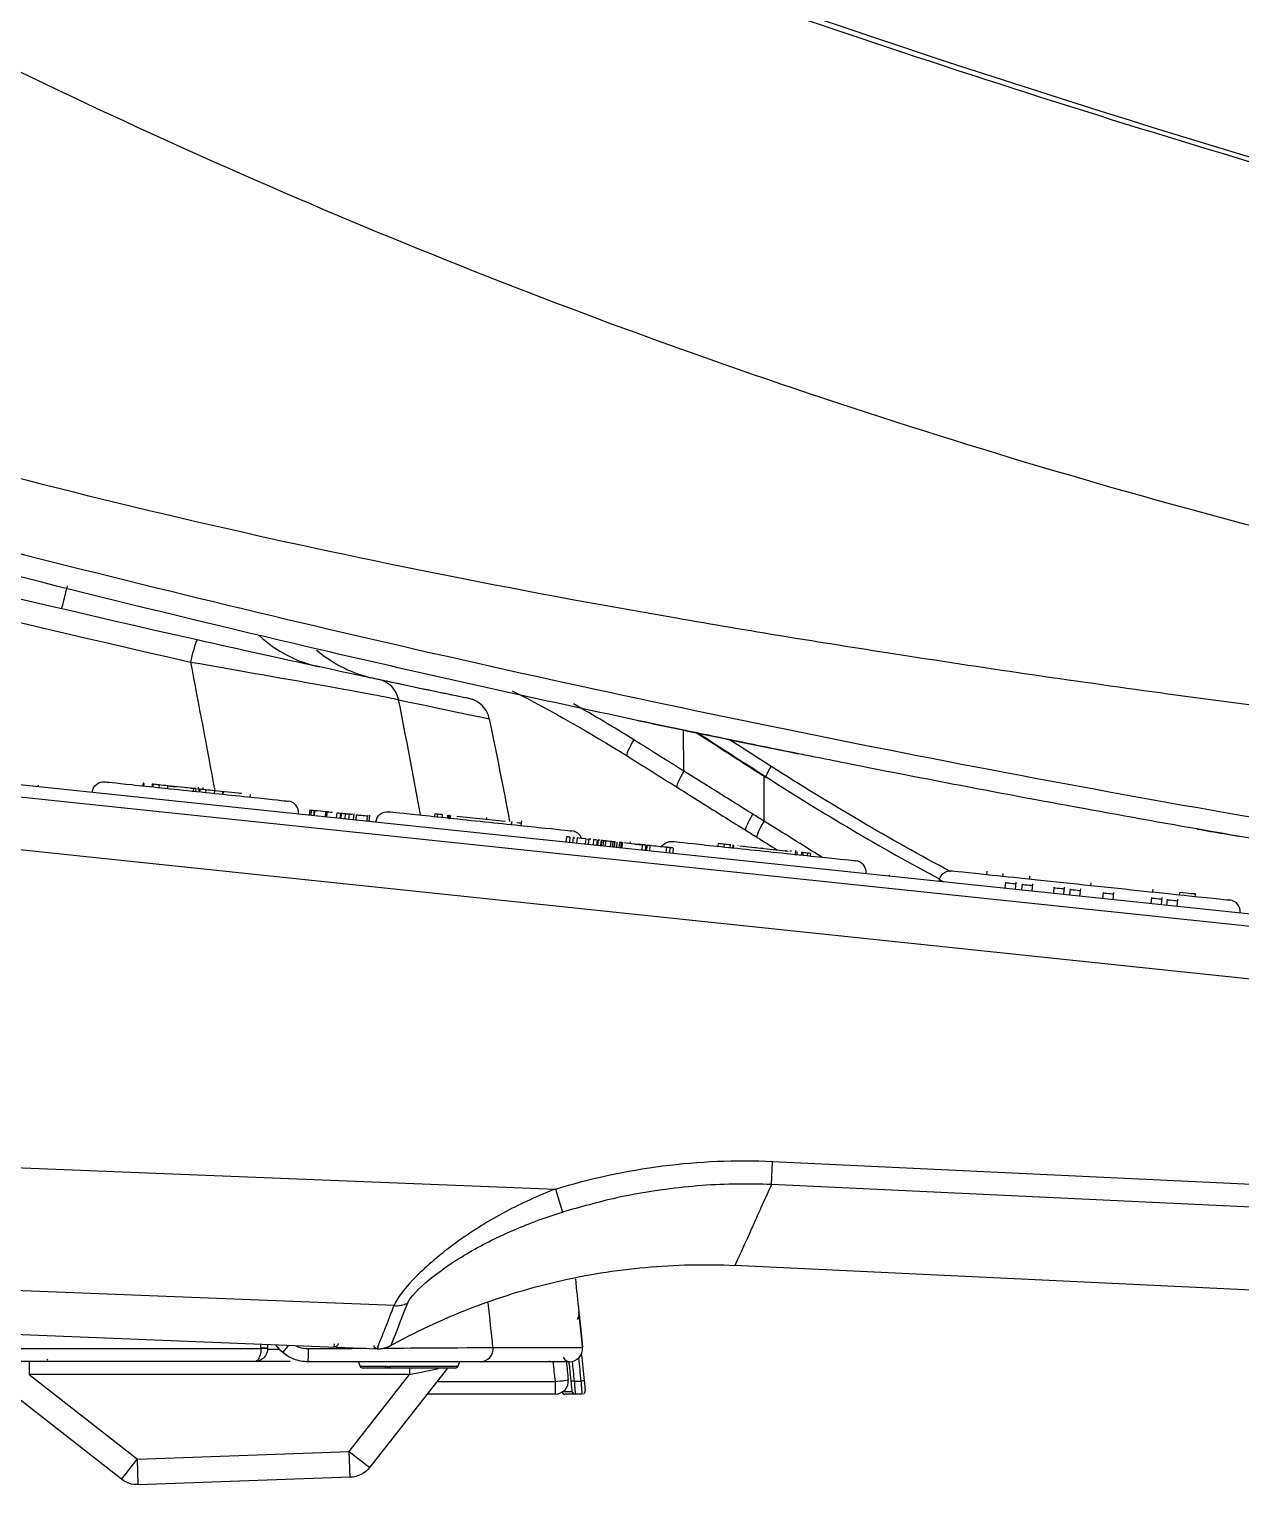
# Model space of a CAD drawing. Header units: millimetres. Extents: x 28 to 2974, y 8 to 3716.
# Drawn here: x 420.8 to 514.3, y 548.7 to 661 of the extents above; entities that cross this region are included whole.
import ezdxf

# ---------------------------------------------------------------- set-up
doc = ezdxf.new("R2010")
doc.units = ezdxf.units.MM
doc.layers.add('1LINE', color=7, linetype='CONTINUOUS')

msp = doc.modelspace()

# ---------------------------------------------------------------- linework, layer by layer
at = {"layer": '1LINE', "linetype": 'Continuous'}
for p, q in [((386.16, 606.33), (608.03, 583)), ((471.3, 603.8), (471.29, 606.97)), ((607.93, 582.03), (386.08, 605.35)), ((477.5, 599.93), (477.49, 603.4)), ((421.52, 602.7), (421.51, 602.61)), ((429.67, 602.85), (429.65, 602.66)), ((430.31, 602.79), (430.28, 602.59)), ((430.38, 602.78), (430.36, 602.58)), ((430.84, 602.73), (430.82, 602.53)), ((432.4, 602.61), (432.39, 602.57)), ((433.49, 602.45), (433.47, 602.25)), ((433.49, 602.45), (433.47, 602.25)), ((433.58, 602.44), (433.59, 602.5)), ((433.67, 602.43), (433.68, 602.5)), ((433.68, 602.23), (433.7, 602.43)), ((433.7, 602.43), (433.7, 602.43)), ((433.86, 602.41), (433.88, 602.57)), ((433.92, 602.41), (433.9, 602.21)), ((434, 602.4), (433.97, 602.2)), ((434.22, 602.52), (434.21, 602.38)), ((434.45, 602.35), (434.43, 602.15)), ((435.78, 602.21), (435.76, 602.01)), ((437.2, 602.06), (437.21, 602.13)), ((437.87, 601.79), (437.89, 601.99)), ((607.48, 578.04), (384.17, 601.51)), ((442.46, 600.81), (442.42, 600.41)), ((442.46, 600.81), (442.58, 600.79)), ((442.58, 600.79), (442.54, 600.4)), ((442.81, 600.77), (442.76, 600.38)), ((442.83, 600.77), (442.79, 600.37)), ((443.68, 600.68), (443.64, 600.28)), ((443.76, 600.67), (443.71, 600.28)), ((443.8, 600.67), (443.76, 600.27)), ((444.53, 600.19), (444.57, 600.58)), ((444.82, 600.56), (444.78, 600.16)), ((444.89, 600.55), (444.85, 600.16)), ((445.2, 600.52), (445.16, 600.12)), ((445.49, 600.49), (445.45, 600.09)), ((445.74, 600.51), (445.73, 600.46)), ((445.87, 600.5), (445.82, 600.05)), ((446.05, 600.43), (446.01, 600.03)), ((446.9, 600.34), (446.86, 599.95)), ((446.95, 600.33), (446.96, 600.41)), ((447.04, 599.93), (447.09, 600.39)), ((452.1, 600.5), (452.08, 600.3)), ((452.3, 600.48), (452.28, 600.28)), ((452.68, 600.44), (452.66, 600.24)), ((453.09, 600.39), (453.07, 600.19)), ((453.14, 600.39), (453.12, 600.19)), ((453.21, 600.42), (453.18, 600.09)), ((453.32, 600.37), (453.3, 600.17)), ((453.96, 600.33), (453.95, 600.3)), ((456.1, 600.22), (456.09, 600.08)), ((458.02, 599.87), (458, 599.68)), ((458.03, 599.64), (458.06, 599.92)), ((458.77, 599.6), (458.81, 599.97)), ((462.25, 598.73), (462.21, 598.33)), ((462.52, 598.7), (462.48, 598.3)), ((462.76, 598.67), (462.72, 598.28)), ((463.07, 598.64), (463.03, 598.24)), ((463.74, 598.57), (463.7, 598.17)), ((463.96, 598.15), (464, 598.54)), ((464.12, 598.53), (464.12, 598.61)), ((464.35, 598.51), (464.31, 598.11)), ((464.62, 598.48), (464.57, 598.08)), ((464.69, 598.47), (464.64, 598.08)), ((464.93, 598.5), (464.88, 598.05)), ((464.97, 598.44), (464.93, 598.05)), ((465.12, 598.42), (465.07, 598.03)), ((465.27, 598.41), (465.23, 598.01)), ((465.67, 598.37), (465.63, 597.97)), ((465.83, 598.35), (465.78, 597.96)), ((465.96, 598.34), (465.92, 597.94)), ((465.96, 597.94), (466.01, 598.39)), ((466.13, 597.92), (466.17, 598.31)), ((466.17, 598.31), (466.17, 598.31)), ((466.34, 598.3), (466.3, 597.9)), ((466.47, 598.28), (466.43, 597.89)), ((466.54, 597.88), (466.58, 598.27)), ((467.18, 598.21), (467.19, 598.34)), ((468.09, 597.71), (468.13, 598.11)), ((468.24, 598.1), (468.25, 598.17)), ((468.37, 598.08), (468.33, 597.69)), ((468.46, 598.07), (468.42, 597.68)), ((468.69, 598.05), (468.65, 597.65)), ((469.96, 597.92), (469.92, 597.52)), ((470.23, 597.89), (470.19, 597.49)), ((470.49, 597.86), (470.45, 597.47)), ((473.95, 598.2), (473.93, 598)), ((474.42, 598.15), (474.4, 597.95)), ((474.88, 598.1), (474.86, 597.9)), ((475.09, 598.11), (475.06, 597.83)), ((475.13, 598.08), (475.11, 597.88)), ((475.46, 598.07), (475.46, 598.04)), ((475.93, 598.02), (475.93, 597.99)), ((476.87, 597.89), (476.87, 597.94)), ((477.34, 597.84), (477.34, 597.9)), ((479.19, 597.65), (479.2, 597.69)), ((479.61, 597.61), (479.61, 597.61)), ((479.91, 597.33), (479.95, 597.66)), ((480.03, 597.56), (480.01, 597.36)), ((480.37, 597.53), (480.35, 597.33)), ((480.49, 597.51), (480.47, 597.31)), ((480.85, 597.27), (480.87, 597.47)), ((481.08, 597.45), (481.06, 597.25)), ((487.15, 595.8), (487.14, 595.71)), ((494.66, 596.07), (494.64, 595.82)), ((495.91, 595.89), (495.89, 595.69)), ((496.11, 595.23), (496.06, 594.77)), ((496.88, 594.69), (496.93, 595.23)), ((497.39, 595.09), (497.34, 594.64)), ((497.97, 595.68), (497.95, 595.48)), ((498.16, 594.55), (498.21, 595.09)), ((502.68, 595.18), (502.66, 594.98)), ((499.84, 594.84), (499.8, 594.38)), ((500.61, 594.3), (500.67, 594.84)), ((501.09, 594.71), (501.04, 594.25)), ((501.85, 594.16), (501.91, 594.71)), ((503.65, 594.44), (503.6, 593.98)), ((504.41, 593.9), (504.47, 594.44)), ((507.37, 594.05), (507.32, 593.59)), ((507.47, 594.68), (507.45, 594.48)), ((508.13, 593.5), (508.19, 594.05)), ((509.54, 594.46), (509.51, 594.26)), ((510.74, 594.08), (510.76, 594.33)), ((508.57, 593.92), (508.53, 593.46)), ((509.34, 593.38), (509.4, 593.92)), ((381.36, 574.77), (461.4, 571.56)), ((478.06, 571.91), (478.15, 573.69)), ((478.15, 573.69), (606.38, 567.64)), ((461.4, 571.56), (461.94, 569.78)), ((606.3, 565.86), (478.06, 571.91)), ((448.96, 562.57), (380.98, 565.3)), ((475.22, 565.68), (599.08, 559.83)), ((372.6, 562.26), (447.72, 559.24)), ((444.35, 559.38), (444.37, 559.62)), ((447.66, 559.24), (447.66, 559.24)), ((427.94, 549.18), (416.6, 558.04)), ((422.18, 558.43), (422.27, 558.36)), ((420.82, 557.26), (429.17, 550.74)), ((450.16, 557.26), (420.82, 557.26)), ((445.51, 551.31), (450.16, 557.26)), ((453.07, 557.75), (447.09, 550.1)), ((462.85, 556.75), (463.4, 556.75)), ((463.47, 555.74), (462.93, 555.74)), ((429.17, 550.74), (445.51, 551.31)), ((445.58, 549.33), (445.51, 551.31)), ((429.24, 548.76), (429.17, 550.74)), ((445.58, 549.33), (429.24, 548.76)), ((443.65, 549.26), (443.64, 549.26))]:
    msp.add_line(p, q, dxfattribs=at)
at = {"layer": '1LINE', "linetype": 'Continuous', "extrusion": (0, 0, -1)}
for centre, radius, start, end in [((-699.93, 1796.33), 1212, 281.67107, 282.02617), ((-426.58, 602.07), 0.9, 6.0171, 96.0004), ((-448.46, 599.77), 0.9, 6.0172, 96.0004), ((-470.34, 597.47), 0.9, 32.5918, 96.0004), ((-491.88, 595.21), 0.9, 6.0183, 96.0004), ((-429.17, 550.76), 2, 268.005, 308)]:
    msp.add_arc(centre, radius, start, end, dxfattribs=at)
at = {"layer": '1LINE', "linetype": 'Continuous'}
msp.add_arc((448.65, 558), 0.25, 201.8015, 270.0004, dxfattribs=at)
at = {"layer": '1LINE', "linetype": 'Continuous', "extrusion": (6.12303e-17, 0, -1)}
msp.add_arc((-445.51, 551.33), 2, 218, 268.005, dxfattribs=at)
at = {"layer": '1LINE', "linetype": 'Continuous'}
for centre, major_axis, ratio, start_param, end_param in [((433.34, 611.96), (-0.44, -1.95), 0.064556, 3.141593, 4.601267), ((447.36, 608.9), (-0.42, -1.96), 0.996949, 1.984307, 3.141593), ((467.72, 606.24), (-0.8, -1.27), 0.145348, 4.823666, 6.295632), ((478.08, 604.02), (-0.433, -0.673), 0.132565, 4.594453, 6.296702), ((471.58, 603.82), (-0.8, -1.27), 0.146015, 4.824086, 6.29573), ((440.7, 600.59), (0, 0.9), 1, 4.608258, 6.178449), ((477.75, 599.96), (-0.8, -1.27), 0.134419, 4.816869, 6.295865), ((462.58, 598.29), (0, 0.9), 1, 5.071792, 6.178452), ((484.46, 595.99), (0, 0.9), 1, 4.608261, 6.178452), ((513.31, 592.96), (0, 0.9), 1, 4.608252, 6.178452), ((449.04, 564.46), (1.85, -0.75), 0.941936, 5.037704, 5.583283), ((438.71, 559.28), (-0.499, -0.026), 0.002616, 3.141593, 4.747889), ((438.71, 559.25), (-0.5, 0), 0.000781, 3.141593, 4.747977), ((441.03, 559.71), (-0.647, -0.763), 0.026759, 4.993831, 6.283185), ((442.32, 559.24), (0, -1), 0.053326, 0, 1.580944), ((455.6, 559.24), (0, -1), 0.997223, 0, 1.677548), ((462.5, 559.24), (0, -1), 0.999997, 0, 1.677201), ((420.82, 557.25), (0, -1), 0.000306, 3.14262, 4.703673), ((461.05, 558.74), (0, 0.5), 0.999996, 2.758015, 3.141593), ((462.5, 559.24), (0, -1), 0.639245, 5.398127, 6.283185), ((446.57, 558), (0, 0.25), 1, 2.020669, 3.142169), ((446.57, 558), (0, 0.25), 1, 2.020544, 3.142117), ((448.33, 558), (0, 0.25), 0.311229, 1.951305, 3.141595), ((448.65, 558), (-0.232, -0.093), 0.317311, 0, 1.341254), ((448.65, 558), (0, 0.25), 0.103939, 1.951304, 3.141593), ((450.16, 557.25), (0, -1), 0.000306, 4.182528, 4.703673), ((453.67, 558), (0, 0.25), 1, 3.141237, 4.24522), ((453.67, 558), (0, 0.25), 1, 3.141112, 4.253176), ((461.4, 556.75), (0.994, 0.106), 0.034889, 4.710436, 6.294974), ((461.4, 556.75), (0, -1), 0.99993, 0, 1.677044), ((461.4, 556.75), (0, -1), 0.001745, 0.001756, 1.53589), ((462.13, 555.97), (0, -0.23), 0.999614, 5.017431, 6.283192), ((462.85, 556.75), (0.229, 0.024), 0.013885, 1.569311, 3.130338), ((462.93, 555.97), (0, -0.23), 0.999934, 4.818791, 6.283192), ((463.4, 556.75), (0.229, 0.024), 0.013885, 6.272035, 7.852497), ((445.51, 551.33), (1.58, -1.23), 0.00668, 4.717996, 6.283188), ((429.17, 550.76), (-1.23, -1.58), 0.005607, 0, 1.564117)]:
    msp.add_ellipse(centre, major_axis=major_axis, ratio=ratio, start_param=start_param, end_param=end_param, dxfattribs=at)
at = {"layer": '1LINE', "linetype": 'Continuous', "extrusion": (6.12303e-17, 4.62223e-33, -1)}
msp.add_ellipse((450.14, 557.25), major_axis=(3.02, 0.62), ratio=0.001407, start_param=4.719645, end_param=5.552745, dxfattribs=at)
at = {"layer": '1LINE', "linetype": 'Continuous'}
for points, knots in [([(813.65, 602.49), (807.64, 602.74), (793.87, 603.37), (772.32, 604.42), (749, 605.91), (725.77, 608.64), (702.6, 612.04), (675.07, 616.63), (643.12, 622.07), (606.68, 627.99), (570.85, 635.7), (535.6, 644.62), (500.99, 654.84), (466.76, 666.36), (432.97, 679.18), (399.68, 693.27), (367.83, 708.13), (347.29, 718.64), (337.56, 723.83)], [0, 0, 0, 0, 0.036385, 0.083486, 0.130631, 0.177839, 0.225103, 0.272413, 0.346831, 0.421327, 0.495924, 0.568671, 0.641492, 0.714374, 0.787302, 0.860262, 0.933234, 1, 1, 1, 1]), ([(338.16, 705.08), (340.09, 703.81), (344.44, 700.95), (353.76, 694.94), (371.16, 684.03), (396.75, 669.26), (428.82, 653.19), (462.35, 639.09), (497.49, 627.24), (533.78, 617.69), (564.91, 612.06), (589.79, 609.14), (608.38, 607.53), (626.92, 606.45), (645.31, 605.93), (663.4, 605.18), (687.21, 604.12), (715.59, 602.87), (741.86, 602.28), (758.53, 602.28), (767.64, 602.43), (776.48, 602.57), (786.65, 602.65), (796.86, 602.66), (803.61, 602.62), (807.99, 602.57), (811.05, 602.52), (812.77, 602.49), (813.61, 602.47), (813.69, 602.47)], [0, 0, 0, 0, 0.013025, 0.029337, 0.06247, 0.128322, 0.192927, 0.257386, 0.322453, 0.388052, 0.45328, 0.485694, 0.518103, 0.550662, 0.58345, 0.616382, 0.648722, 0.715281, 0.77949, 0.812124, 0.828431, 0.844811, 0.877609, 0.91008, 0.942717, 0.959253, 0.975707, 0.99761, 1, 1, 1, 1]), ([(815.98, 602.42), (806.07, 602.86), (796.17, 603.33), (776.36, 604.34), (766.46, 604.79), (736.85, 607.14), (717.24, 609.91), (678.12, 616.23), (658.62, 619.78), (619.45, 626.05), (600, 629.68), (542.17, 642.56), (504.27, 653.57), (457.11, 670.51), (447.25, 674.24), (437.44, 678.13)], [0, 0, 0, 0, 0.076555, 0.076555, 0.15311, 0.15311, 0.306221, 0.306221, 0.459331, 0.459331, 0.612441, 0.612441, 0.918662, 0.918662, 1, 1, 1, 1]), ([(817.88, 600.63), (817.81, 600.56), (817.68, 600.42), (816.55, 600.22), (814.6, 600.02), (811.2, 599.79), (805.54, 599.5), (796.84, 599.13), (786.8, 598.71), (776.88, 598.28), (767.09, 597.78), (750.05, 597.17), (729.06, 597.03), (707.47, 597.29), (690.18, 597.63), (673.04, 598.02), (658.48, 598.33), (647.26, 598.52), (638.46, 598.62), (629.32, 598.74), (610.98, 599.27), (592.18, 600.44), (573.61, 602.34), (561.18, 603.59), (545.56, 605.21), (526.79, 607.36), (507.4, 609.85), (488.71, 612.59), (463.81, 616.65), (433.33, 622.68), (402.57, 630.92), (378.14, 638.9), (359.76, 645.54), (344.55, 651.4), (333.09, 656.03), (327.76, 658.27), (325.38, 659.27)], [0, 0, 0, 0, 0.018946, 0.036614, 0.053001, 0.078065, 0.106249, 0.136388, 0.176904, 0.194704, 0.212376, 0.247738, 0.30991, 0.340983, 0.371843, 0.405858, 0.433404, 0.448643, 0.464291, 0.478876, 0.49559, 0.55773, 0.57326, 0.588809, 0.62002, 0.651428, 0.682817, 0.717371, 0.745505, 0.808517, 0.872207, 0.904588, 0.937476, 0.970643, 0.986922, 1, 1, 1, 1]), ([(335.53, 645.32), (358.71, 637.67), (382.17, 630.64), (429.71, 617.92), (453.74, 612.24), (490.05, 604.8), (502.19, 602.49), (526.51, 598.27), (538.7, 596.36), (563.14, 592.92), (575.38, 591.36), (599.91, 588.61), (612.14, 587.43), (648.45, 584.45), (672.17, 583.24), (705.58, 582.41), (716.39, 582.3), (737.27, 582.32), (747.19, 582.47), (761.16, 582.84), (765.67, 582.99), (774.38, 583.31), (778.6, 583.49), (790.57, 584.06), (797.44, 584.47), (808.39, 585.18), (812.55, 585.48), (818.05, 585.9), (819.45, 586.01), (819.44, 586.01)], [0, 0, 0, 0, 0.125, 0.125, 0.25, 0.25, 0.3125, 0.3125, 0.375, 0.375, 0.4375, 0.4375, 0.5, 0.5, 0.625, 0.625, 0.6875, 0.6875, 0.75, 0.75, 0.78125, 0.78125, 0.8125, 0.8125, 0.875, 0.875, 0.9375, 0.9375, 1, 1, 1, 1]), ([(480.43, 605.08), (478.89, 605.39), (477.34, 605.7), (474.26, 606.34), (472.71, 606.66), (468.09, 607.62), (465.01, 608.28), (455.78, 610.29), (449.64, 611.67), (431.29, 615.94), (419.12, 618.97), (382.8, 628.59), (358.86, 635.71), (335.19, 643.51)], [0, 0, 0, 0, 0.03125, 0.03125, 0.0625, 0.0625, 0.125, 0.125, 0.25, 0.25, 0.5, 0.5, 1, 1, 1, 1]), ([(423.76, 618.09), (423.65, 617.66), (423.54, 617.17), (423.36, 616.49), (423.31, 616.32), (423.3, 616.32)], [0, 0, 0, 0, 0.5, 0.5, 1, 1, 1, 1]), ([(438.52, 614.29), (438.53, 614.28), (438.55, 614.26), (439.86, 613.05), (441.49, 612.2), (443.21, 611.83)], [0, 0, 0, 0, 0.012041, 0.012041, 1, 1, 1, 1]), ([(447.77, 610.85), (447.51, 610.91), (445.76, 611.28), (440.46, 612.43), (437.11, 613.16), (433.78, 613.91)], [0, 0, 0, 0, 0.5, 0.5, 1, 1, 1, 1]), ([(433.27, 612.21), (437.12, 611.53), (440.98, 610.86), (447.02, 609.78), (449, 609.41), (449.31, 609.3)], [0, 0, 0, 0, 0.5, 0.5, 1, 1, 1, 1]), ([(456.3, 607.83), (456.26, 608.05), (456.18, 608.27), (455.94, 608.65), (455.79, 608.83), (455.45, 609.11), (455.25, 609.23), (454.95, 609.34), (454.85, 609.37), (454.75, 609.39)], [0, 0, 0, 0, 0.290266, 0.290266, 0.580532, 0.580532, 0.870799, 0.870799, 1, 1, 1, 1]), ([(467.75, 607.7), (469.12, 607.41), (470.5, 607.12), (474.61, 606.26), (477.36, 605.7), (480.11, 605.14)], [0, 0, 0, 0, 0.333666, 0.333666, 1, 1, 1, 1]), ([(472.29, 606.75), (472.45, 606.65), (472.61, 606.54), (473.31, 606.09), (473.86, 605.74), (475.21, 604.87), (476.02, 604.35), (477.05, 603.68), (477.27, 603.54), (477.49, 603.4)], [0, 0, 0, 0, 0.093547, 0.093547, 0.40591, 0.40591, 0.874457, 0.874457, 1, 1, 1, 1]), ([(516.25, 598.4), (516.25, 598.4), (516.25, 598.4), (516.25, 598.4), (516.25, 598.4), (516.24, 598.4), (516.24, 598.4), (516.18, 598.41), (516.13, 598.42), (515.87, 598.47), (515.65, 598.5), (515.02, 598.61), (514.6, 598.68), (507.41, 599.93), (500.65, 601.15), (490.53, 603.08), (487.16, 603.73), (482.95, 604.57), (482.11, 604.74), (481.06, 604.95), (480.85, 604.99), (480.59, 605.05), (480.53, 605.06), (480.47, 605.07), (480.46, 605.07), (480.44, 605.07), (480.44, 605.08), (480.43, 605.08), (480.43, 605.08), (480.43, 605.08)], [0, 0, 0, 0, 0.000002, 0.000002, 0.000086, 0.000086, 0.000362, 0.000362, 0.004779, 0.004779, 0.022448, 0.022448, 0.057785, 0.057785, 0.623218, 0.623218, 0.905902, 0.905902, 0.97657, 0.97657, 0.994237, 0.994237, 0.998654, 0.998654, 0.999758, 0.999758, 0.999998, 0.999998, 1, 1, 1, 1]), ([(426.67, 602.97), (426.67, 602.97), (426.67, 602.97), (426.67, 602.97), (427.44, 602.89), (430.04, 602.61), (431.87, 602.42), (435.59, 602.03), (437.42, 601.84), (440.03, 601.56), (440.79, 601.48), (440.79, 601.48)], [0, 0, 0, 0, 0.000086, 0.000086, 0.250064, 0.250064, 0.500043, 0.500043, 0.750021, 0.750021, 1, 1, 1, 1]), ([(476.63, 600.47), (476.1, 600.8), (475.58, 601.13), (474.53, 601.78), (474.01, 602.11), (472.75, 602.89), (472.03, 603.34), (471.3, 603.8), (471.3, 603.8), (471.3, 603.8)], [0, 0, 0, 0, 0.295379, 0.295379, 0.590756, 0.590756, 0.999991, 0.999991, 1, 1, 1, 1]), ([(477.74, 603.29), (477.74, 603.29), (477.73, 603.29), (477.7, 603.3), (477.68, 603.3), (477.65, 603.3)], [0, 0, 0, 0, 0.09646, 0.09646, 1, 1, 1, 1]), ([(429.67, 602.85), (429.64, 602.86), (429.61, 602.86), (429.61, 602.86), (429.61, 602.86), (429.61, 602.86), (429.61, 602.86), (429.64, 602.86), (429.67, 602.85)], [0, 0, 0, 0, 0.33977, 0.33977, 0.33977, 0.67954, 0.67954, 1, 1, 1, 1]), ([(433.32, 602.47), (433.32, 602.47), (433.32, 602.47), (433.32, 602.47), (431.5, 602.66), (431.5, 602.66), (431.5, 602.66), (431.5, 602.66), (431.5, 602.66), (432.17, 602.59), (432.17, 602.59), (432.17, 602.59), (432.17, 602.59), (432.17, 602.59), (432.17, 602.59), (432.17, 602.59)], [0, 0, 0, 0, 0.124877, 0.124877, 0.338281, 0.338281, 0.338281, 0.551686, 0.551686, 0.76509, 0.76509, 0.76509, 0.978495, 0.978495, 1, 1, 1, 1]), ([(433.58, 602.44), (433.58, 602.44), (433.58, 602.44), (433.58, 602.44), (433.48, 602.45), (433.38, 602.46), (433.28, 602.48)], [0, 0, 0, 0, 0.026015, 0.026015, 0.026015, 1, 1, 1, 1]), ([(433.49, 602.45), (433.49, 602.45), (433.49, 602.45), (433.49, 602.45), (433.49, 602.45), (433.49, 602.45)], [0, 0, 0, 0, 0.96, 0.96, 1, 1, 1, 1]), ([(433.64, 602.44), (433.66, 602.44), (433.67, 602.43), (433.67, 602.43), (433.62, 602.44), (433.57, 602.45), (433.51, 602.45)], [0, 0, 0, 0, 0.256257, 0.256257, 0.256257, 1, 1, 1, 1]), ([(436.93, 602.09), (436.93, 602.09), (436.93, 602.09), (436.93, 602.09), (435.12, 602.28), (435.12, 602.28), (435.12, 602.28), (435.12, 602.28), (435.12, 602.28)], [0, 0, 0, 0, 0.376506, 0.376506, 0.753012, 0.753012, 0.753012, 1, 1, 1, 1]), ([(470.78, 602.55), (471.51, 602.1), (472.23, 601.64), (473.48, 600.86), (474, 600.54), (475.04, 599.88), (475.57, 599.55), (476.09, 599.23)], [0, 0, 0, 0, 0.409247, 0.409247, 0.704623, 0.704623, 1, 1, 1, 1]), ([(443.88, 600.66), (443.83, 600.66), (443.8, 600.67), (443.8, 600.67), (443.8, 600.67), (443.8, 600.67), (443.8, 600.67), (444.01, 600.64), (444.22, 600.62)], [0, 0, 0, 0, 0.145683, 0.145683, 0.145683, 0.704489, 0.704489, 1, 1, 1, 1]), ([(446.05, 600.43), (446.17, 600.42), (446.32, 600.4), (446.63, 600.37), (446.78, 600.35), (446.9, 600.34)], [0, 0, 0, 0, 0.5, 0.5, 1, 1, 1, 1]), ([(448.55, 600.67), (448.55, 600.67), (448.55, 600.67), (448.55, 600.67), (449.32, 600.59), (451.92, 600.31), (453.75, 600.12), (457.47, 599.73), (459.3, 599.54), (461.91, 599.27), (462.67, 599.18), (462.67, 599.18)], [0, 0, 0, 0, 0.000096, 0.000096, 0.250072, 0.250072, 0.500048, 0.500048, 0.750024, 0.750024, 1, 1, 1, 1]), ([(477.5, 599.93), (477.5, 599.93), (477.5, 599.93), (477.21, 600.11), (476.92, 600.29), (476.63, 600.47)], [0, 0, 0, 0, 0.000058, 0.000058, 1, 1, 1, 1]), ([(462.83, 598.66), (462.83, 598.66), (462.83, 598.66), (462.83, 598.66), (462.86, 598.66), (462.9, 598.66)], [0, 0, 0, 0, 0.663894, 0.663894, 1, 1, 1, 1]), ([(463.86, 598.56), (463.93, 598.55), (464, 598.54), (464, 598.54), (464, 598.54), (464, 598.54), (464, 598.54)], [0, 0, 0, 0, 0.351543, 0.351543, 0.351543, 1, 1, 1, 1]), ([(464.1, 598.53), (464.11, 598.53), (464.12, 598.53), (464.12, 598.53), (464.08, 598.53), (464.04, 598.54), (464, 598.54)], [0, 0, 0, 0, 0.200939, 0.200939, 0.200939, 1, 1, 1, 1]), ([(510.88, 599.33), (511.57, 599.21), (512.25, 599.09), (513.31, 598.91), (513.69, 598.84), (514.06, 598.78)], [0, 0, 0, 0, 0.647732, 0.647732, 1, 1, 1, 1]), ([(465.67, 598.37), (465.61, 598.37), (465.54, 598.38), (465.46, 598.39), (465.39, 598.4), (465.33, 598.4), (465.27, 598.41)], [0, 0, 0, 0, 0.5, 0.5, 0.5, 1, 1, 1, 1]), ([(467.53, 598.17), (467.53, 598.17), (468.13, 598.11), (468.13, 598.11), (468.13, 598.11), (468.13, 598.11), (468.13, 598.11), (467.04, 598.22), (466.69, 598.26)], [0, 0, 0, 0, 0.352117, 0.352117, 0.352117, 0.704235, 0.704235, 1, 1, 1, 1]), ([(468.23, 598.1), (468.23, 598.1), (468.24, 598.1), (468.24, 598.1), (468.21, 598.1), (468.18, 598.1), (468.14, 598.11)], [0, 0, 0, 0, 0.244502, 0.244502, 0.244502, 1, 1, 1, 1]), ([(470.43, 598.37), (470.43, 598.37), (470.43, 598.37), (470.43, 598.37), (471.19, 598.29), (473.8, 598.01), (475.63, 597.82), (479.35, 597.43), (481.18, 597.24), (483.78, 596.97), (484.55, 596.88), (484.55, 596.88)], [0, 0, 0, 0, 0.000096, 0.000096, 0.250072, 0.250072, 0.500048, 0.500048, 0.750024, 0.750024, 1, 1, 1, 1]), ([(479.61, 597.61), (479.61, 597.61), (479.61, 597.61), (479.61, 597.61), (479.55, 597.61), (479.47, 597.62)], [0, 0, 0, 0, 0.667819, 0.667819, 1, 1, 1, 1]), ([(480.87, 597.47), (480.87, 597.47), (480.87, 597.47), (480.87, 597.47), (480.78, 597.48), (480.65, 597.5), (480.49, 597.51)], [0, 0, 0, 0, 0.058824, 0.058824, 0.058824, 1, 1, 1, 1]), ([(491.98, 596.1), (491.98, 596.1), (491.98, 596.1), (491.98, 596.1), (493.14, 595.98), (497.09, 595.57), (499.86, 595.28), (505.51, 594.68), (508.28, 594.39), (512.24, 593.97), (513.4, 593.85), (513.4, 593.85)], [0, 0, 0, 0, 0.000113, 0.000113, 0.250085, 0.250085, 0.500057, 0.500057, 0.750028, 0.750028, 1, 1, 1, 1]), ([(496.92, 595.08), (496.92, 595.08), (496.74, 595.1), (496.29, 595.15), (496.11, 595.17), (496.11, 595.17)], [0, 0, 0, 0, 0.499688, 0.499688, 1, 1, 1, 1]), ([(498.2, 594.95), (498.2, 594.95), (498.01, 594.97), (497.57, 595.01), (497.38, 595.03), (497.38, 595.03)], [0, 0, 0, 0, 0.499688, 0.499688, 1, 1, 1, 1]), ([(500.65, 594.69), (500.65, 594.69), (500.47, 594.71), (500.02, 594.76), (499.84, 594.78), (499.84, 594.78)], [0, 0, 0, 0, 0.499688, 0.499688, 1, 1, 1, 1]), ([(501.89, 594.56), (501.89, 594.56), (501.71, 594.58), (501.26, 594.63), (501.08, 594.64), (501.08, 594.64)], [0, 0, 0, 0, 0.499859, 0.499859, 1, 1, 1, 1]), ([(504.45, 594.29), (504.45, 594.29), (504.27, 594.31), (503.82, 594.36), (503.64, 594.38), (503.64, 594.38)], [0, 0, 0, 0, 0.499687, 0.499687, 1, 1, 1, 1]), ([(508.17, 593.9), (508.17, 593.9), (507.99, 593.92), (507.54, 593.97), (507.36, 593.98), (507.36, 593.98)], [0, 0, 0, 0, 0.499749, 0.499749, 1, 1, 1, 1]), ([(509.54, 594.46), (510.24, 594.39), (510.76, 594.33), (510.76, 594.33), (510.68, 594.34), (510.54, 594.35)], [0, 0, 0, 0, 0.740128, 0.740128, 1, 1, 1, 1]), ([(509.38, 593.77), (509.38, 593.77), (509.2, 593.79), (508.75, 593.84), (508.57, 593.86), (508.57, 593.86)], [0, 0, 0, 0, 0.499687, 0.499687, 1, 1, 1, 1]), ([(461.4, 571.56), (460.09, 571.05), (458.81, 570.47), (456.31, 569.14), (455.1, 568.39), (452.76, 566.72), (451.69, 565.83), (449.85, 564), (449.15, 563.12), (448.96, 562.57)], [0, 0, 0, 0, 0.25, 0.25, 0.5, 0.5, 0.75, 0.75, 1, 1, 1, 1]), ([(478.06, 571.91), (477.19, 571.93), (475.41, 571.98), (472.68, 571.85), (469.56, 571.53), (465.94, 570.91), (463.33, 570.17), (461.94, 569.78)], [0, 0, 0, 0, 0.160103, 0.327155, 0.501163, 0.73621, 1, 1, 1, 1]), ([(478.06, 571.91), (477.84, 571.41), (477.39, 570.42), (476.83, 569.17), (476.35, 568.1), (475.82, 566.93), (475.37, 565.94), (475.25, 565.67), (475.25, 565.67)], [0, 0, 0, 0, 0.127911, 0.254176, 0.378848, 0.501986, 0.75255, 1, 1, 1, 1]), ([(450, 562.77), (450.18, 563.21), (450.86, 563.91), (452.62, 565.34), (453.65, 566.04), (455.89, 567.34), (457.06, 567.91), (459.45, 568.94), (460.68, 569.39), (461.94, 569.78)], [0, 0, 0, 0, 0.25, 0.25, 0.5, 0.5, 0.75, 0.75, 1, 1, 1, 1]), ([(448.56, 559.41), (450.59, 560.54), (454.77, 562.5), (461.43, 564.57), (468.32, 565.68), (472.93, 565.78), (475.25, 565.67)], [0, 0, 0, 0, 0.248894, 0.500138, 0.751311, 1, 1, 1, 1]), ([(447.71, 559.38), (447.76, 559.5), (447.85, 559.73), (448.12, 560.41), (448.48, 561.33), (448.8, 562.15), (448.96, 562.57)], [0, 0, 0, 0, 0.247947, 0.497183, 0.747828, 1, 1, 1, 1]), ([(463.2, 561.78), (463.19, 561.74), (463.17, 561.64), (463.12, 561.56), (463.09, 561.51)], [0, 0, 0, 0, 0.394085, 1, 1, 1, 1]), ([(463.14, 561.6), (463.17, 561.65), (463.18, 561.71), (463.2, 561.78), (463.2, 561.79), (463.2, 561.8)], [0, 0, 0, 0, 0.85529, 0.85529, 1, 1, 1, 1]), ([(366.44, 559.25), (368.12, 559.25), (369.81, 559.25), (381.13, 559.25), (390.76, 559.25), (406.82, 559.25), (413.24, 559.25), (426.01, 559.25), (432.35, 559.25), (438.69, 559.25)], [0, 0, 0, 0, 0.070171, 0.070171, 0.470233, 0.470233, 0.73693, 0.73693, 1, 1, 1, 1]), ([(438.69, 559.25), (438.69, 559.17), (438.69, 559.08), (438.67, 558.92), (438.65, 558.84), (438.61, 558.68), (438.57, 558.59), (438.49, 558.42), (438.43, 558.35), (438.34, 558.29), (438.32, 558.28), (438.28, 558.26), (438.27, 558.26), (438.25, 558.26), (438.24, 558.26), (438.23, 558.26), (438.23, 558.25), (438.22, 558.25), (438.22, 558.25), (438.22, 558.25), (438.21, 558.25), (438.21, 558.25), (438.21, 558.25), (438.21, 558.25)], [0, 0, 0, 0, 0.156688, 0.156688, 0.305521, 0.305521, 0.504285, 0.504285, 0.781379, 0.781379, 0.886283, 0.886283, 0.939273, 0.939273, 0.967344, 0.967344, 0.982399, 0.982399, 0.990502, 0.990502, 0.996169, 0.996169, 1, 1, 1, 1]), ([(439.21, 559.25), (439.21, 559.17), (439.2, 559.08), (439.15, 558.92), (439.12, 558.84), (439.03, 558.68), (438.97, 558.59), (438.8, 558.44), (438.7, 558.37), (438.58, 558.32), (438.56, 558.32), (438.5, 558.3), (438.44, 558.28), (438.36, 558.27), (438.33, 558.26), (438.29, 558.26), (438.28, 558.26), (438.25, 558.26), (438.25, 558.25), (438.23, 558.25), (438.23, 558.25), (438.22, 558.25), (438.22, 558.25), (438.21, 558.25), (438.21, 558.25), (438.21, 558.25)], [0, 0, 0, 0, 0.156924, 0.156924, 0.305979, 0.305979, 0.505039, 0.505039, 0.740447, 0.740447, 0.765915, 0.765915, 0.879279, 0.879279, 0.935661, 0.935661, 0.96542, 0.96542, 0.981365, 0.981365, 0.989945, 0.989945, 0.996163, 0.996163, 1, 1, 1, 1]), ([(441.38, 559.47), (441.45, 559.43), (441.53, 559.4), (441.85, 559.29), (442.12, 559.25), (442.37, 559.25)], [0, 0, 0, 0, 0.239222, 0.239222, 1, 1, 1, 1]), ([(444.66, 559.65), (444.65, 559.6), (444.62, 559.51), (444.54, 559.43), (444.44, 559.38), (444.38, 559.38), (444.35, 559.38)], [0, 0, 0, 0, 0.248696, 0.498729, 0.749265, 1, 1, 1, 1]), ([(447.69, 559.24), (447.64, 559.25), (447.6, 559.26), (447.53, 559.3), (447.5, 559.33), (447.46, 559.38), (447.44, 559.4), (447.42, 559.45), (447.42, 559.48), (447.41, 559.5)], [0, 0, 0, 0, 0.386559, 0.386559, 0.651237, 0.651237, 0.848752, 0.848752, 1, 1, 1, 1]), ([(447.71, 559.38), (447.71, 559.34), (447.69, 559.27), (447.69, 559.25), (447.69, 559.24)], [0, 0, 0, 0, 0.488294, 1, 1, 1, 1]), ([(447.72, 559.49), (447.72, 559.46), (447.72, 559.44), (447.71, 559.41), (447.71, 559.4), (447.71, 559.38)], [0, 0, 0, 0, 0.588296, 0.588296, 1, 1, 1, 1]), ([(448.15, 559.29), (449.6, 559.3), (450.94, 559.31), (454.7, 559.33), (456.32, 559.34), (456.59, 559.34)], [0, 0, 0, 0, 0.309172, 0.309172, 1, 1, 1, 1]), ([(438.21, 558.25), (432.04, 558.25), (425.88, 558.25), (413.29, 558.25), (406.87, 558.25), (390.82, 558.25), (381.19, 558.25), (370.04, 558.25), (368.5, 558.25), (366.97, 558.25)], [0, 0, 0, 0, 0.259434, 0.259434, 0.529808, 0.529808, 0.935387, 0.935387, 1, 1, 1, 1]), ([(440.96, 558.25), (440.77, 558.25), (440.57, 558.25), (439.66, 558.25), (438.93, 558.25), (438.21, 558.25)], [0, 0, 0, 0, 0.215452, 0.215452, 1, 1, 1, 1]), ([(442.32, 558.24), (441.96, 558.24), (441.58, 558.31), (440.93, 558.56), (440.64, 558.73), (440.38, 558.95)], [0, 0, 0, 0, 0.523359, 0.523359, 1, 1, 1, 1]), ([(455.6, 558.24), (455.35, 558.24), (453.83, 558.24), (448.98, 558.24), (445.72, 558.24), (442.32, 558.24)], [0, 0, 0, 0, 0.5, 0.5, 1, 1, 1, 1]), ([(462.62, 556.72), (462.61, 556.88), (462.59, 557.03), (462.54, 557.53), (462.5, 557.89), (462.46, 558.24)], [0, 0, 0, 0, 0.302138, 0.302138, 1, 1, 1, 1]), ([(446.34, 557.91), (446.34, 557.91), (446.37, 557.91), (446.49, 557.91), (446.62, 557.91), (446.96, 557.91), (447.18, 557.91), (447.68, 557.91), (447.96, 557.91), (448.26, 557.91)], [0, 0, 0, 0, 0.193181, 0.193181, 0.462023, 0.462023, 0.73075, 0.73075, 1, 1, 1, 1]), ([(448.33, 557.75), (448.06, 557.75), (447.8, 557.75), (447.34, 557.75), (447.14, 557.75), (446.83, 557.75), (446.71, 557.75), (446.6, 557.75), (446.57, 557.75), (446.57, 557.75)], [0, 0, 0, 0, 0.269513, 0.269513, 0.53851, 0.53851, 0.807617, 0.807617, 1, 1, 1, 1]), ([(448.26, 557.91), (448.28, 557.91), (448.31, 557.9), (448.35, 557.9), (448.36, 557.89), (448.38, 557.89), (448.38, 557.89), (448.4, 557.89), (448.41, 557.9), (448.41, 557.9), (448.41, 557.9), (448.42, 557.9), (448.42, 557.91), (448.42, 557.91)], [0, 0, 0, 0, 0.277262, 0.277262, 0.480895, 0.480895, 0.539831, 0.539831, 0.770426, 0.770426, 0.796202, 0.796202, 1, 1, 1, 1]), ([(448.65, 557.75), (448.65, 557.75), (448.64, 557.75), (448.62, 557.75), (448.6, 557.75), (448.55, 557.75), (448.51, 557.75), (448.42, 557.75), (448.38, 557.75), (448.33, 557.75)], [0, 0, 0, 0, 0.197364, 0.197364, 0.45853, 0.45853, 0.729684, 0.729684, 1, 1, 1, 1]), ([(448.62, 557.91), (449.96, 557.91), (451.32, 557.91), (453.32, 557.91), (453.9, 557.91), (453.9, 557.91), (453.9, 557.91), (453.9, 557.91)], [0, 0, 0, 0, 0.499785, 0.499785, 0.999569, 0.999569, 1, 1, 1, 1]), ([(453.67, 557.75), (453.67, 557.75), (453.67, 557.75), (453.67, 557.75), (453.12, 557.75), (451.22, 557.75), (449.92, 557.75), (448.65, 557.75)], [0, 0, 0, 0, 0.000116, 0.000116, 0.500058, 0.500058, 1, 1, 1, 1]), ([(452.26, 556.72), (454.83, 556.72), (457.41, 556.72), (460.45, 556.72), (460.93, 556.72), (461.4, 556.72)], [0, 0, 0, 0, 0.844708, 0.844708, 1, 1, 1, 1]), ([(461.9, 555.94), (462.01, 555.94), (462.1, 555.94), (462.27, 555.94), (462.35, 555.94), (462.53, 555.94), (462.63, 555.94), (462.7, 555.94)], [0, 0, 0, 0, 0.27282, 0.27282, 0.545639, 0.545639, 1, 1, 1, 1]), ([(461.91, 555.91), (461.91, 555.9), (461.91, 555.89), (461.93, 555.86), (461.95, 555.82), (462, 555.77), (462.06, 555.74), (462.11, 555.74), (462.13, 555.74)], [0, 0, 0, 0, 0.106189, 0.232127, 0.388601, 0.585234, 0.81182, 1, 1, 1, 1]), ([(462.7, 555.94), (462.7, 555.94), (462.7, 555.96), (462.69, 556.01), (462.69, 556.06), (462.68, 556.16), (462.67, 556.23), (462.66, 556.37), (462.65, 556.46), (462.64, 556.6), (462.63, 556.66), (462.62, 556.72)], [0, 0, 0, 0, 0.211431, 0.211431, 0.422843, 0.422843, 0.634648, 0.634648, 0.847535, 0.847535, 1, 1, 1, 1]), ([(462.85, 556.75), (462.86, 556.67), (462.87, 556.59), (462.88, 556.4), (462.89, 556.3), (462.9, 556.11), (462.91, 556.02), (462.92, 555.88), (462.92, 555.83), (462.93, 555.76), (462.93, 555.74), (462.93, 555.74)], [0, 0, 0, 0, 0.152278, 0.152278, 0.364998, 0.364998, 0.576794, 0.576794, 0.78835, 0.78835, 1, 1, 1, 1]), ([(463.47, 555.74), (463.47, 555.74), (463.47, 555.76), (463.47, 555.83), (463.46, 555.88), (463.45, 556.02), (463.45, 556.11), (463.43, 556.3), (463.42, 556.4), (463.41, 556.59), (463.4, 556.67), (463.4, 556.75)], [0, 0, 0, 0, 0.211649, 0.211649, 0.423206, 0.423206, 0.635001, 0.635001, 0.847721, 0.847721, 1, 1, 1, 1]), ([(463.58, 555.77), (463.58, 555.77), (463.6, 555.77), (463.64, 555.81), (463.67, 555.85), (463.69, 555.89), (463.7, 555.93), (463.7, 555.95), (463.7, 555.96), (463.7, 555.98), (463.7, 555.99), (463.7, 556.02), (463.7, 556.03)], [0, 0, 0, 0, 0.020084, 0.164316, 0.285477, 0.387643, 0.469651, 0.526422, 0.572262, 0.633407, 0.759734, 1, 1, 1, 1]), ([(463.62, 556.77), (463.63, 556.71), (463.64, 556.65), (463.65, 556.5), (463.66, 556.42), (463.68, 556.28), (463.68, 556.21), (463.69, 556.11), (463.7, 556.06), (463.7, 556.03), (463.7, 556.03), (463.7, 556.03)], [0, 0, 0, 0, 0.191891, 0.191891, 0.459828, 0.459828, 0.726416, 0.726416, 0.99253, 0.99253, 1, 1, 1, 1]), ([(461.4, 555.75), (460.73, 555.75), (460.06, 555.75), (456.77, 555.75), (454.14, 555.75), (451.51, 555.75)], [0, 0, 0, 0, 0.20223, 0.20223, 1, 1, 1, 1]), ([(462.93, 555.74), (462.86, 555.74), (462.76, 555.74), (462.58, 555.74), (462.5, 555.74), (462.33, 555.74), (462.23, 555.74), (462.13, 555.74)], [0, 0, 0, 0, 0.454361, 0.454361, 0.72718, 0.72718, 1, 1, 1, 1])]:
    msp.add_open_spline(points, degree=3, knots=knots, dxfattribs=at)
for points, degree in [([(433.78, 613.91), (399.06, 621.73), (364.89, 631.03), (331.31, 641.75)], 3), ([(330.52, 640.28), (364.18, 629.47), (398.44, 620.09), (433.27, 612.21)], 3), ([(447.4, 610.93), (445.77, 611.28), (444.24, 612.04), (442.98, 613.11)], 3), ([(447.4, 610.93), (445.77, 611.28), (444.24, 612.04), (442.98, 613.11)], 3), ([(433.27, 612.21), (433.89, 608.91), (434.52, 605.61), (435.13, 602.3)], 3), ([(454.75, 609.39), (454.74, 609.39), (452.42, 609.86), (447.77, 610.85)], 3), ([(458.07, 610), (461.09, 608.45), (464.04, 606.77), (466.93, 604.97)], 3), ([(451, 600.42), (450.46, 603.39), (449.9, 606.35), (449.31, 609.3)], 3), ([(449.31, 609.3), (453.97, 608.31), (456.3, 607.84), (456.3, 607.83)], 3), ([(467.45, 606.21), (465.92, 607.17), (464.37, 608.09), (462.8, 608.98)], 3), ([(456.3, 607.83), (456.85, 605.2), (457.37, 602.55), (457.87, 599.9)], 3), ([(456.3, 607.83), (456.85, 605.2), (457.37, 602.55), (457.87, 599.9)], 3), ([(472.4, 606.73), (474.18, 605.58), (475.96, 604.44), (477.74, 603.29)], 3), ([(472.41, 606.72), (474.15, 605.6), (475.9, 604.48), (477.65, 603.35)], 3), ([(471.3, 603.8), (470.02, 604.6), (468.73, 605.41), (467.45, 606.21)], 3), ([(478.04, 604.16), (476.98, 604.85), (475.91, 605.53), (474.84, 606.22)], 3), ([(466.93, 604.97), (468.21, 604.16), (469.5, 603.36), (470.78, 602.55)], 3), ([(491.89, 596.03), (487.18, 598.55), (482.56, 601.26), (478.04, 604.16)], 3), ([(477.49, 603.4), (477.54, 603.37), (477.6, 603.34), (477.65, 603.3)], 3), ([(477.65, 603.35), (482.03, 600.54), (486.49, 597.9), (491.05, 595.45)], 3), ([(429.61, 602.86), (429.59, 602.66)], 1), ([(430.38, 602.78), (430.36, 602.78), (430.33, 602.79), (430.31, 602.79)], 3), ([(430.84, 602.73), (430.68, 602.75), (430.53, 602.76), (430.38, 602.78)], 3), ([(431.53, 602.66), (431.3, 602.68), (431.07, 602.71), (430.84, 602.73)], 3), ([(431.5, 602.66), (431.48, 602.46)], 1), ([(432.99, 602.51), (432.97, 602.51), (432.95, 602.51), (432.94, 602.51)], 3), ([(434, 602.4), (433.97, 602.4), (433.95, 602.41), (433.92, 602.41)], 3), ([(434.45, 602.35), (434.3, 602.37), (434.15, 602.38), (434, 602.4)], 3), ([(435.12, 602.28), (434.89, 602.31), (434.67, 602.33), (434.45, 602.35)], 3), ([(435.12, 602.28), (435.09, 602.08)], 1), ([(435.76, 602.01), (435.78, 602.21)], 1), ([(437.16, 602.07), (437.09, 602.07), (437.01, 602.08), (436.93, 602.09)], 3), ([(442.58, 600.79), (442.66, 600.79), (442.73, 600.78), (442.81, 600.77)], 3), ([(442.81, 600.77), (442.81, 600.77), (442.82, 600.77), (442.83, 600.77)], 3), ([(442.83, 600.77), (443.11, 600.74), (443.4, 600.71), (443.68, 600.68)], 3), ([(443.68, 600.68), (443.71, 600.68), (443.73, 600.67), (443.75, 600.67)], 3), ([(443.76, 600.67), (443.77, 600.67), (443.78, 600.67), (443.79, 600.67)], 3), ([(444.57, 600.58), (444.66, 600.58), (444.74, 600.57), (444.82, 600.56)], 3), ([(444.89, 600.55), (444.99, 600.54), (445.09, 600.53), (445.2, 600.52)], 3), ([(445.2, 600.52), (445.3, 600.51), (445.39, 600.5), (445.49, 600.49)], 3), ([(445.49, 600.49), (445.55, 600.48), (445.62, 600.47), (445.68, 600.47)], 3), ([(452.3, 600.48), (452.23, 600.48), (452.16, 600.49), (452.1, 600.5)], 3), ([(452.68, 600.44), (452.52, 600.45), (452.39, 600.47), (452.3, 600.48)], 3), ([(453.79, 600.32), (453.79, 600.32), (457.52, 599.93), (457.52, 599.93)], 3), ([(458.43, 599.83), (458.65, 599.81), (458.77, 599.8), (458.79, 599.79)], 3), ([(476.09, 599.23), (476, 599.27), (476.25, 599.85), (476.63, 600.47)], 3), ([(481.94, 597.16), (480.46, 598.09), (478.98, 599.01), (477.5, 599.93)], 3), ([(462.52, 598.7), (462.43, 598.71), (462.34, 598.72), (462.25, 598.73)], 3), ([(462.8, 598.67), (462.78, 598.67), (462.77, 598.67), (462.76, 598.67)], 3), ([(463.74, 598.57), (463.52, 598.59), (463.3, 598.62), (463.07, 598.64)], 3), ([(464.62, 598.48), (464.53, 598.49), (464.44, 598.5), (464.35, 598.51)], 3), ([(464.82, 598.46), (464.76, 598.46), (464.71, 598.47), (464.69, 598.47)], 3), ([(476.09, 599.23), (476.38, 599.05), (476.67, 598.87), (476.96, 598.68)], 3), ([(476.96, 598.68), (477.47, 598.36), (477.98, 598.04), (478.49, 597.72)], 3), ([(465.12, 598.42), (465.05, 598.43), (465.01, 598.44), (464.97, 598.44)], 3), ([(465.1, 598.43), (465.09, 598.43), (465.07, 598.43), (465.05, 598.43)], 3), ([(465.27, 598.41), (465.21, 598.41), (465.16, 598.42), (465.12, 598.42)], 3), ([(465.83, 598.35), (465.78, 598.35), (465.73, 598.36), (465.67, 598.37)], 3), ([(465.96, 598.34), (465.93, 598.34), (465.88, 598.34), (465.83, 598.35)], 3), ([(466.47, 598.28), (466.43, 598.29), (466.39, 598.29), (466.34, 598.3)], 3), ([(466.57, 598.27), (466.53, 598.28), (466.5, 598.28), (466.47, 598.28)], 3), ([(468.37, 598.08), (468.33, 598.09), (468.29, 598.09), (468.25, 598.1)], 3), ([(468.69, 598.05), (468.62, 598.06), (468.54, 598.07), (468.46, 598.07)], 3), ([(469.96, 597.92), (469.54, 597.96), (469.12, 598), (468.69, 598.05)], 3), ([(470.23, 597.89), (470.14, 597.9), (470.05, 597.91), (469.96, 597.92)], 3), ([(470.49, 597.86), (470.4, 597.87), (470.32, 597.88), (470.23, 597.89)], 3), ([(474.42, 598.15), (474.27, 598.17), (474.11, 598.18), (473.95, 598.2)], 3), ([(474.88, 598.1), (474.73, 598.12), (474.58, 598.13), (474.42, 598.15)], 3), ([(474.93, 598.1), (474.91, 598.1), (474.9, 598.1), (474.88, 598.1)], 3), ([(475.63, 598.02), (475.63, 598.02), (479.36, 597.63), (479.36, 597.63)], 3), ([(480.49, 597.51), (480.45, 597.52), (480.41, 597.52), (480.37, 597.53)], 3), ([(481.08, 597.45), (481.01, 597.46), (480.95, 597.46), (480.88, 597.47)], 3), ([(491.07, 595.4), (491.16, 595.35), (491.26, 595.3), (491.36, 595.25)], 3), ([(461.4, 571.56), (466.82, 573.2), (472.46, 573.96), (478.15, 573.69)], 3), ([(462.94, 564.64), (463.03, 563.79), (463.12, 562.94), (463.21, 562.08)], 3), ([(462.94, 564.64), (463.03, 563.79), (463.12, 562.94), (463.21, 562.08)], 3), ([(450, 562.77), (449.15, 560.6), (448.71, 559.49), (448.71, 559.49)], 3), ([(456.59, 559.34), (456.47, 560.49), (456.35, 561.64), (456.23, 562.78)], 3), ([(463.21, 562.07), (463.21, 562.08), (463.21, 562.09), (463.21, 562.09)], 3), ([(463.21, 562.08), (463.21, 562.08), (463.33, 560.97), (463.5, 559.34)], 3), ([(463.5, 559.34), (463.33, 560.96), (463.21, 562.08), (463.21, 562.08)], 3), ([(438.69, 559.28), (438.69, 559.39), (438.68, 559.5), (438.67, 559.6)], 3), ([(438.69, 559.25), (438.69, 559.26), (438.69, 559.27), (438.69, 559.28)], 3), ([(439.19, 559.58), (439.2, 559.49), (439.2, 559.4), (439.21, 559.31)], 3), ([(439.21, 559.31), (439.21, 559.29), (439.21, 559.27), (439.21, 559.25)], 3), ([(439.21, 559.2), (439.52, 559.2), (439.83, 559.2), (440.13, 559.2)], 3), ([(440.38, 558.95), (440.18, 559.12), (440, 559.32), (439.85, 559.54)], 3), ([(442.37, 559.25), (443.89, 559.26), (445.38, 559.27), (446.79, 559.28)], 3), ([(447.66, 559.24), (447.56, 559.25), (447.47, 559.25), (447.38, 559.25)], 3), ([(447.66, 559.24), (448.22, 559.22), (448.7, 559.49)], 2), ([(447.69, 559.24), (447.68, 559.24), (447.67, 559.24), (447.66, 559.24)], 3), ([(456.59, 559.34), (461.04, 559.34), (463.35, 559.34), (463.5, 559.34)], 3), ([(446.2, 558.25), (446.27, 558.08), (446.34, 557.91)], 2), ([(446.2, 558.25), (446.27, 558.08), (446.34, 557.91)], 2), ([(453.9, 557.91), (453.97, 558.08), (454.04, 558.25)], 2), ([(453.9, 557.91), (453.97, 558.08), (454.04, 558.25)], 2), ([(462.5, 558.24), (462.35, 558.24), (460.05, 558.24), (455.6, 558.24)], 3), ([(460.93, 558.32), (460.97, 558.27), (461.01, 558.24), (461.05, 558.24)], 3), ([(461.4, 556.72), (461.35, 557.23), (461.29, 557.73), (461.24, 558.24)], 3), ([(462.25, 558.24), (462.29, 557.78), (462.34, 557.32), (462.39, 556.86)], 3), ([(462.69, 558.27), (462.74, 557.77), (462.8, 557.26), (462.85, 556.75)], 3), ([(463.4, 556.75), (463.33, 557.34), (463.27, 557.93), (463.21, 558.52)], 3), ([(463.4, 558.83), (463.48, 558.14), (463.55, 557.46), (463.62, 556.77)], 3)]:
    msp.add_open_spline(points, degree=degree, dxfattribs=at)

doc.saveas('drawing.dxf')
